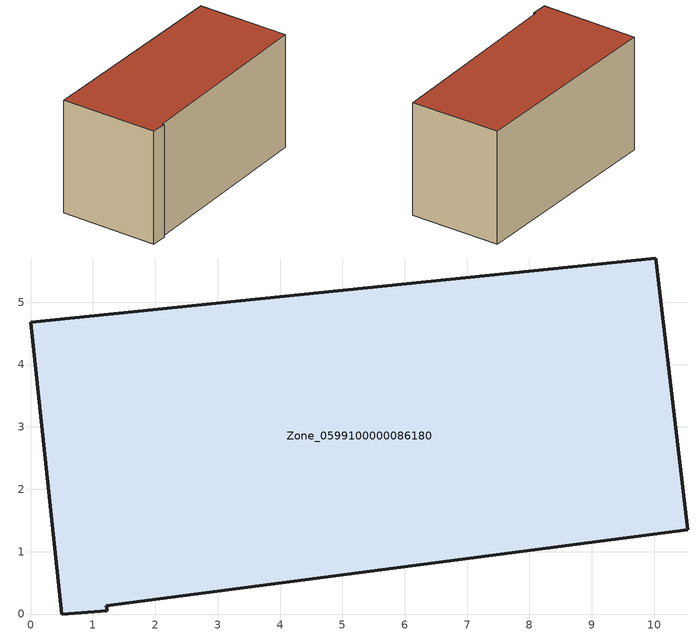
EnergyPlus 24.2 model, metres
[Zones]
Zone_0599100000086180
 floor ground (C_G): 0,4.68 10.02,5.71 10.54,1.35 1.21,0.13 1.23,0.05 0.5,0 z0.02
 wall outside (C_F): 0.5,0 1.23,0.05 1.21,0.13 10.54,1.35 10.02,5.71 0,4.68 0.5,0 z0.02:5.53
 roof outside (C_R): 10.02,5.71 0,4.68 0.5,0 1.23,0.05 1.21,0.13 10.54,1.35 z5.53
[BUILDING]
Pand.0599100000086180: North Axis=0; Terrain=City; Loads Convergence Tolerance Value=0.04; Temperature Convergence Tolerance Value=0.4; Solar Distribution=FullExterior; Maximum Number of Warmup Days=25; Minimum Number of Warmup Days=1
[Site:Location]
Rotterdam.The.Hague.AP_ZH_NLD Design_Conditions: Latitude=51.96; Longitude=4.45; Time Zone=1; Elevation=-4.5
[SITE:GROUNDTEMPERATURE:BUILDINGSURFACE]
18, 18, 18, 18, 18, 18, 18, 18, 18, 18, 18, 18
[MATERIAL] Thermal Absorptance=0.9; Solar Absorptance=0.7; Visible Absorptance=0.7
Name | Roughness | Thickness | Conductivity | Density | Specific Heat
G.TI.1946 | MediumSmooth | 0.15 | 1 | 540 | 1210
F.TI.1946 | Rough | 0.3 | 0.857143 | 1920 | 840
R.TI.1946 | MediumRough | 0.2 | 0.1 | 1500 | 1000
[CONSTRUCTION]
C_G: G.TI.1946
C_F: F.TI.1946
C_R: R.TI.1946
[ZONE]
Zone_0599100000086180: Type=1; Multiplier=1; Ceiling Height=Autocalculate; Volume=Autocalculate; Floor Area=autocalculate; Part of Total Floor Area=Yes
[ZONEINFILTRATION:DESIGNFLOWRATE]
Infil_Zone_0599100000086180: Zone or ZoneList or Space or SpaceList=Zone_0599100000086180; Schedule=AlwaysOn; Design Flow Rate Calculation Method=Flow/Area; Flow Rate per Floor Area=0.003; Constant Term Coefficient=1; Temperature Term Coefficient=0; Velocity Term Coefficient=0; Velocity Squared Term Coefficient=0
[HVACTEMPLATE:ZONE:IDEALLOADSAIRSYSTEM]
Zone_0599100000086180: Maximum Heating Supply Air Temperature=50; Minimum Cooling Supply Air Temperature=13; Maximum Heating Supply Air Humidity Ratio=0.0156; Minimum Cooling Supply Air Humidity Ratio=0.0077; Heating Limit=NoLimit; Cooling Limit=NoLimit; Dehumidification Control Type=ConstantSensibleHeatRatio; Cooling Sensible Heat Ratio=0.7; Dehumidification Setpoint=60; Humidification Control Type=None; Humidification Setpoint=30; Outdoor Air Method=None; Outdoor Air Flow Rate per Person=0.00944; Outdoor Air Flow Rate per Zone Floor Area=0; Outdoor Air Flow Rate per Zone=0; Demand Controlled Ventilation Type=None; Outdoor Air Economizer Type=NoEconomizer; Heat Recovery Type=None; Sensible Heat Recovery Effectiveness=0.7; Latent Heat Recovery Effectiveness=0.65
[ZONECONTROL:THERMOSTAT]
ThermostatControl_Zone_0599100000086180: Zone or ZoneList=Zone_0599100000086180; Control Type Schedule=DualSetpointControlType; Control 1=Thermostat_Zone_0599100000086180; Temperature Difference Between Cutout And Setpoint=0
[THERMOSTATSETPOINT:DUALSETPOINT]
Thermostat_Zone_0599100000086180: Heating Setpoint Temperature Schedule=HeatingSetpoint_Zone_0599100000086180; Cooling Setpoint Temperature Schedule=CoolingSetpoint_Zone_0599100000086180
[SCHEDULE:COMPACT]
HeatingSetpoint_Zone_0599100000086180: Through: 12/31, For: AllDays, Until: 24:00, 21
CoolingSetpoint_Zone_0599100000086180: Through: 12/31, For: AllDays, Until: 24:00, 24
DualSetpointControlType: Through: 12/31, For: AllDays, Until: 24:00, 4
AlwaysOn: Through: 12/31, For: AllDays, Until: 24:00, 1
